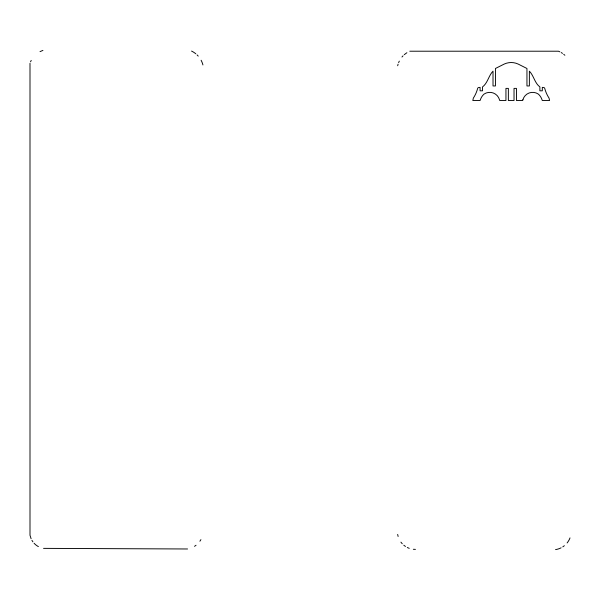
<?xml version="1.0" encoding="UTF-8"?>
<svg xmlns="http://www.w3.org/2000/svg" width="600" height="600" viewBox="0 0 600 600"><rect width="100%" height="100%" fill="white"/><g stroke="black" fill="none" stroke-linecap="round" stroke-linejoin="round"><path stroke-width="0.9" d="M397.665 65.76L398.085 64.177M398.632 62.633L399.293 61.133M30.547 61.852L31.207 60.42M199.905 541.222L200.91 539.64M401.963 57.023L403.065 55.807M404.25 54.675L406.882 52.725M562.793 546.855L564.368 545.707M194.513 546.33L196.042 545.257M40.013 51.615L42.93 50.407M409.785 51.21L558.465 51.21L559.86 51.832M187.567 548.977L43.545 548.37M413.34 549.285L415.447 549.382M407.295 547.515L409.237 548.34M561.202 52.552L562.493 53.37M403.778 545.205L405.472 546.465M563.715 54.278L564.877 55.267M197.062 54.892L198.225 56.108M400.905 542.138L402.248 543.757M31.928 540.338L32.925 541.86M31.095 538.71L30 535.237L30 63.338M397.665 534.428L398.123 536.49M191.542 51.075A21.195 21.195 0 0 1 195.795 53.775M201.105 60.248A21.195 21.195 0 0 1 202.92 64.95M38.392 546.607A16.59 16.59 0 0 1 34.088 543.263M570 537.9A18.367 18.367 0 0 1 567.112 542.955M561.097 547.822A18.367 18.367 0 0 1 555.555 549.592M522.915 99.698L522.713 100.507L516.45 100.507L516.45 88.387L514.028 88.387L514.028 100.507L508.365 100.507L508.365 88.387L505.942 88.387L505.942 100.507L499.68 100.507L499.478 99.698A10.133 10.133 0 0 0 484.125 94.043A12.81 12.81 0 0 0 480.735 98.805L480.09 100.507L472.815 100.507L473.355 98.085A32.812 32.812 0 0 0 477.66 88.387A1.275 1.275 0 0 1 478.875 87.51L480.09 87.367L480.09 90.81L482.513 90.81L482.513 86.933C487.793 82.965 488.572 75.698 493.013 71.16L493.013 85.957L495.442 85.957L495.442 68.483L504.255 64.05A16.553 16.553 0 0 1 518.138 64.05L526.95 68.483L526.95 85.957L529.38 85.957L529.38 71.16C533.82 75.698 534.6 82.965 539.88 86.933L539.88 90.81L542.31 90.81L542.31 87.367L543.518 87.51A1.275 1.275 0 0 1 544.732 88.387A32.812 32.812 0 0 0 549.037 98.085L549.577 100.507L542.31 100.507L541.658 98.805A12.81 12.81 0 0 0 538.268 94.043A10.133 10.133 0 0 0 522.915 99.698"/></g></svg>
